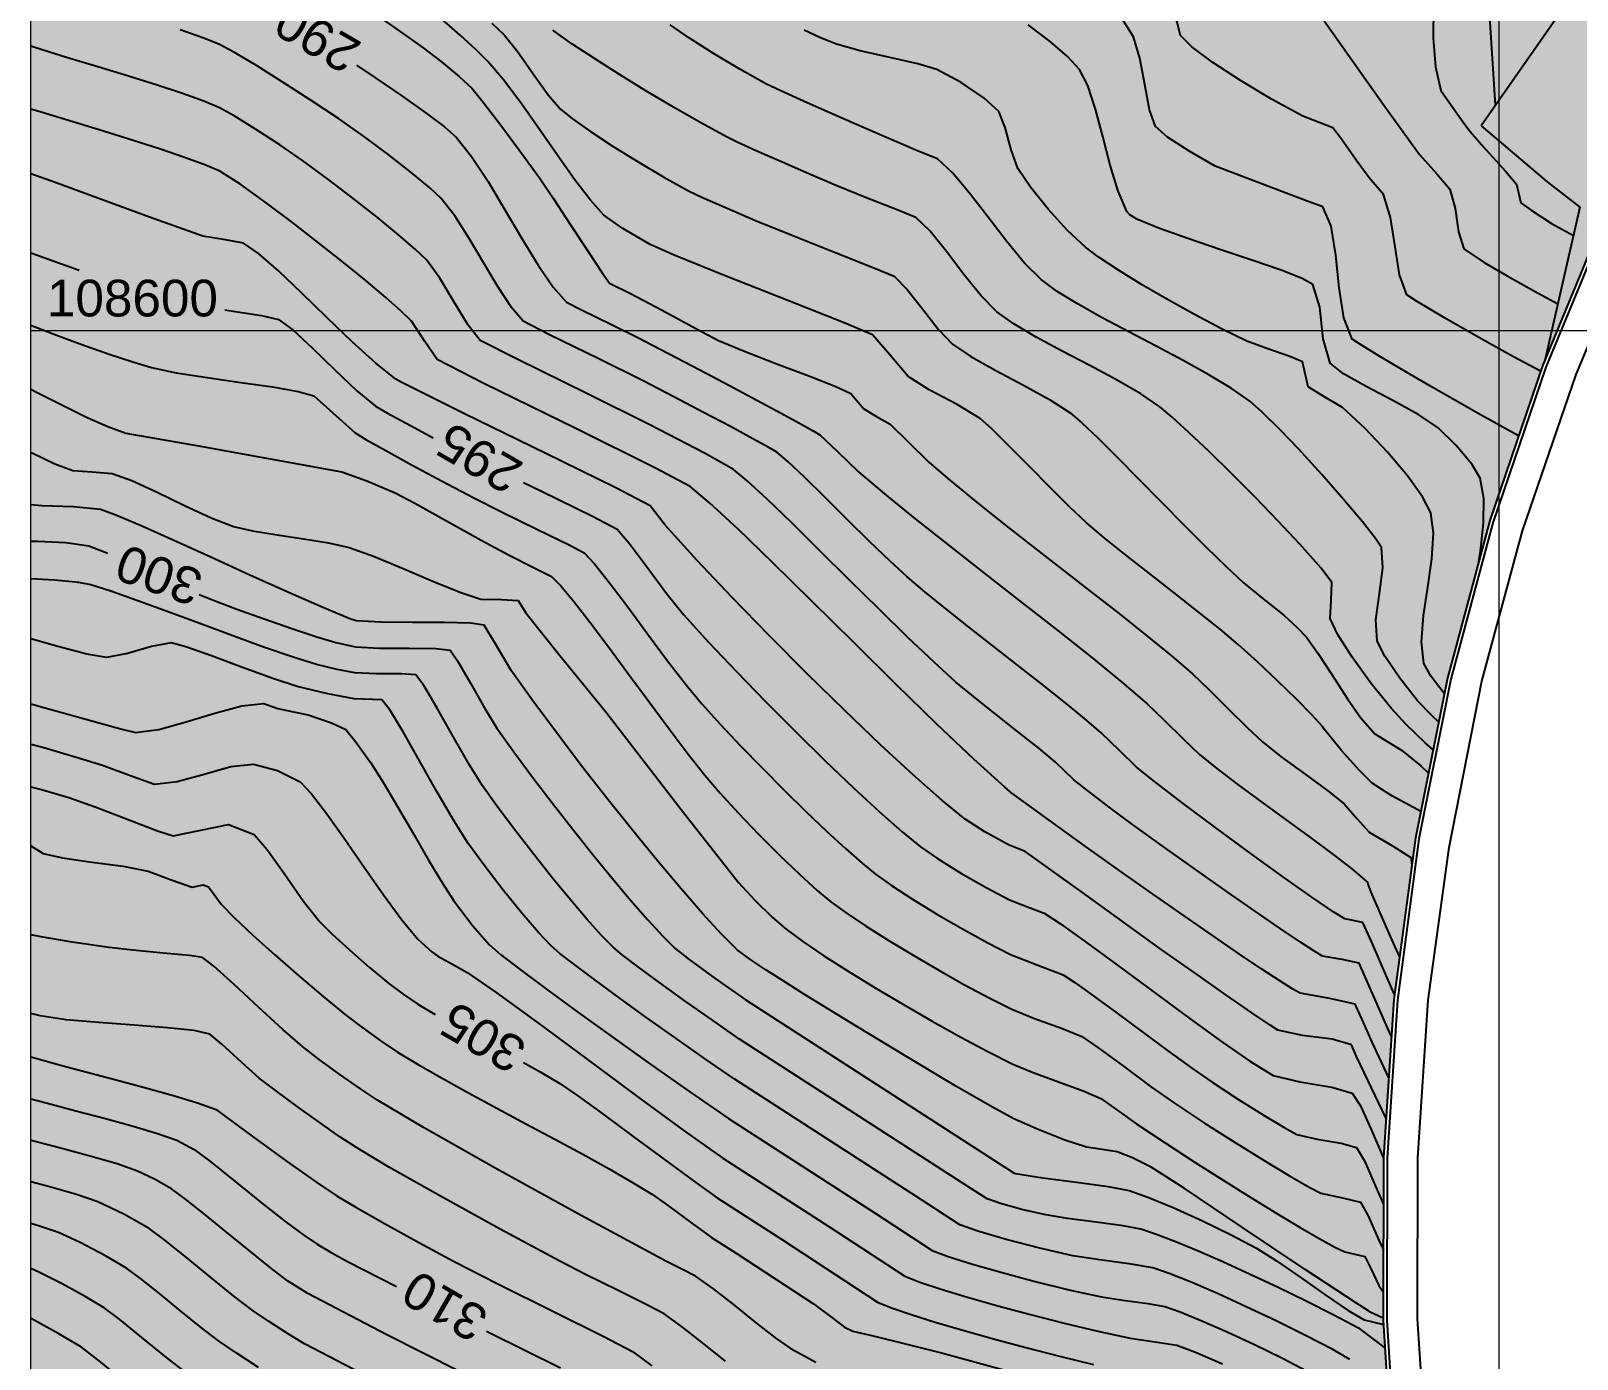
# Model space of a CAD drawing. Extents: x 61466 to 63015, y 108404 to 110397.
# Drawn here: x 62727.7 to 62780.3, y 109120 to 109165.3 of the extents above; entities that cross this region are included whole.
import ezdxf
from ezdxf.enums import TextEntityAlignment as Align

# ---------------------------------------------------------------- set-up
doc = ezdxf.new("R2010")
doc.units = 0
doc.header["$LTSCALE"] = 1.000015
doc.header["$MEASUREMENT"] = 0
for name, color, linetype in [('colore lago', 131, 'Continuous'), ('coordinate', 2, 'Continuous'), ('Couronnement', 7, 'Continuous'), ('curve livello 5m', 7, 'Continuous'), ('Per+Mod Surf', 7, 'Continuous')]:
    doc.layers.add(name, color=color, linetype=linetype)
doc.layers.add('Colori bordi', color=5, linetype='Continuous', plot=False)
doc.layers.add('no_plot', color=5, linetype='Continuous', plot=False)
doc.styles.add('ARIAL', font='arial.ttf')

msp = doc.modelspace()

# ---------------------------------------------------------------- hatches: boundary and pattern name
at = {"layer": 'colore lago', "linetype": 'Continuous', "lineweight": 0}
msp.add_hatch(color=256, dxfattribs=at).paths.add_polyline_path([(62823.098, 109267.497), (62823.692, 109266.925), (62824.211, 109265.876), (62823.37, 109265.642), (62827.768, 109260.013), (62841.061, 109263.699), (62841.764, 109262.8), (62836.243, 109253.044), (62840.642, 109247.414), (62841.442, 109248.828), (62841.442, 109247.267), (62842.487, 109245.294), (62842.982, 109244.359), (62843.392, 109243.586), (62843.655, 109243.089), (62843.975, 109242.486), (62844.757, 109241.948), (62845.652, 109241.38), (62846.428, 109240.929), (62846.943, 109240.681), (62847.646, 109240.594), (62848.413, 109240.508), (62848.935, 109240.325), (62849.708, 109240.006), (62850.5, 109239.647), (62850.969, 109239.389), (62851.947, 109238.376), (62853.322, 109236.946), (62854.115, 109236.138), (62854.823, 109235.422), (62855.34, 109234.904), (62855.561, 109234.691), (62856.098, 109234.455), (62856.706, 109233.991), (62857.535, 109233.283), (62858.15, 109232.701), (62858.509, 109232.314), (62858.884, 109231.435), (62859.223, 109230.367), (62859.579, 109229.599), (62860.022, 109229.318), (62860.524, 109229.013), (62861.121, 109228.302), (62861.763, 109227.397), (62862.367, 109226.672), (62862.863, 109226.351), (62863.351, 109226.081), (62863.81, 109225.827), (62864.373, 109225.46), (62865.159, 109224.926), (62866.024, 109224.324), (62866.828, 109223.749), (62867.744, 109223.067), (62868.796, 109222.261), (62869.668, 109221.573), (62870.574, 109220.83), (62871.455, 109220.092), (62872.228, 109219.43), (62872.81, 109218.915), (62873.119, 109218.618), (62873.68, 109217.736), (62874.168, 109217.012), (62874.819, 109216.771), (62876.542, 109216.153), (62874.849, 109207.821), (62874.609, 109206.638), (62869.261, 109207.566), (62863.756, 109208.111), (62858.193, 109208.307), (62852.65, 109208.14), (62847.099, 109207.618), (62841.619, 109206.708), (62836.195, 109205.43), (62830.876, 109203.835), (62825.687, 109201.868), (62820.621, 109199.558), (62815.733, 109196.944), (62811.013, 109193.985), (62806.809, 109190.99), (62802.653, 109187.599), (62798.578, 109183.823), (62795.53, 109180.621), (62792.243, 109176.791), (62789.658, 109173.373), (62786.55, 109168.77), (62783.753, 109163.954), (62781.281, 109158.995), (62779.157, 109153.861), (62777.364, 109148.591), (62775.923, 109143.219), (62774.828, 109137.77), (62774.099, 109132.277), (62773.742, 109126.898), (62773.733, 109121.341), (62774.08, 109115.779), (62774.822, 109110.285), (62775.907, 109104.828), (62776.774, 109101.614), (62775.534, 109098.968), (62771.471, 109097.411), (62770.737, 109098.002), (62769.881, 109098.471), (62769.16, 109098.676), (62768.397, 109098.468), (62767.454, 109097.966), (62766.48, 109097.438), (62765.625, 109097.152), (62765.129, 109097.238), (62764.204, 109097.445), (62761.92, 109098.04), (62758.989, 109098.856), (62755.805, 109099.756), (62752.764, 109100.605), (62750.259, 109101.266), (62749.515, 109101.432), (62748.651, 109101.616), (62748.14, 109101.737), (62747.525, 109102.034), (62746.769, 109102.406), (62745.628, 109102.895), (62744.247, 109103.457), (62742.732, 109104.06), (62741.189, 109104.67), (62739.721, 109105.255), (62738.435, 109105.782), (62737.436, 109106.218), (62736.779, 109106.546), (62735.74, 109107.202), (62732.8, 109108.9), (62729.641, 109110.917), (62727.666, 109112.216), (62727.666, 109301.173), (62759.548, 109318.75), (62762.174, 109316.583), (62766.058, 109313.671), (62770.75, 109310.793), (62775.77, 109307.499), (62780.625, 109303.893), (62784.649, 109301.743), (62791.078, 109296.783), (62792.191, 109296.264), (62793.304, 109295.744), (62792.406, 109295.415), (62791.026, 109294.91), (62795.864, 109289.653), (62808.817, 109294.398), (62809.589, 109293.558), (62804.873, 109283.389), (62809.71, 109278.132), (62811.198, 109281.339), (62812.277, 109280.843), (62812.557, 109280.571), (62813.179, 109280.078), (62813.957, 109279.511), (62814.819, 109278.905), (62815.694, 109278.295), (62816.511, 109277.717), (62817.199, 109277.207), (62817.686, 109276.799), (62818.127, 109276.26), (62818.712, 109275.538), (62819.259, 109274.911), (62819.895, 109274.192), (62820.227, 109273.803), (62820.528, 109273.159), (62820.826, 109272.316), (62821.425, 109270.407), (62821.73, 109269.526), (62822.044, 109268.819)])

# ---------------------------------------------------------------- linework, layer by layer
at = {"layer": 'Colori bordi', "linetype": 'Continuous', "lineweight": 0, "flags": 128}
for points in [[(62727.666, 109112.216), (62727.666, 109301.173)], [(62781.281, 109158.995), (62779.157, 109153.861), (62777.364, 109148.591), (62775.923, 109143.219), (62774.828, 109137.77), (62774.099, 109132.277), (62773.742, 109126.898), (62773.733, 109121.341), (62774.08, 109115.779)]]:
    msp.add_lwpolyline(points, dxfattribs=at)
at = {"layer": 'coordinate', "linetype": 'Continuous', "lineweight": 0}
for p, q in [((62777.666, 109333.555), (62777.666, 108959.046)), ((62727.666, 109155.071), (62875.41, 109155.071))]:
    msp.add_line(p, q, dxfattribs=at)
at = {"layer": 'Couronnement', "linetype": 'Continuous'}
for p, q in [((62781.281, 109158.995), (62779.157, 109153.861)), ((62781.392, 109158.949), (62779.268, 109153.815)), ((62780.305, 109153.568), (62782.356, 109158.508)), ((62779.157, 109153.861), (62777.364, 109148.591)), ((62779.268, 109153.815), (62777.478, 109148.553)), ((62778.478, 109148.243), (62780.305, 109153.568)), ((62777.364, 109148.591), (62775.923, 109143.219)), ((62777.48, 109148.56), (62776.039, 109143.188)), ((62777.095, 109143.116), (62778.478, 109148.243)), ((62775.923, 109143.219), (62774.828, 109137.77)), ((62776.039, 109143.188), (62774.946, 109137.747)), ((62775.977, 109137.458), (62777.095, 109143.116)), ((62774.828, 109137.77), (62774.099, 109132.277)), ((62774.947, 109137.754), (62774.218, 109132.258)), ((62775.267, 109132.257), (62775.977, 109137.458)), ((62774.099, 109132.277), (62773.742, 109126.898)), ((62774.218, 109132.258), (62773.861, 109126.89)), ((62774.916, 109126.882), (62775.267, 109132.257)), ((62773.742, 109126.898), (62773.733, 109121.341)), ((62773.862, 109126.898), (62773.853, 109121.341)), ((62774.903, 109121.401), (62774.916, 109126.882)), ((62775.253, 109115.939), (62774.903, 109121.401)), ((62773.733, 109121.341), (62774.08, 109115.779)), ((62773.853, 109121.349), (62774.2, 109115.791))]:
    msp.add_line(p, q, dxfattribs=at)
at = {"layer": 'curve livello 5m', "color": 2, "flags": 128}
for points in [[(62769.684, 109168.493), (62773.785, 109162.691), (62774.963, 109161.06), (62775.554, 109160.397), (62776.006, 109159.877), (62776.181, 109159.218), (62776.297, 109158.426), (62776.474, 109157.847), (62777.167, 109157.387), (62777.95, 109156.926), (62778.881, 109156.402), (62779.681, 109155.971)], [(62775.623, 109141.725), (62775.384, 109141.946), (62774.903, 109142.449), (62774.903, 109142.449), (62774.297, 109143.218), (62773.785, 109143.973), (62773.521, 109144.488), (62773.521, 109144.488), (62773.485, 109145.212), (62773.603, 109146.102), (62773.717, 109146.98), (62773.669, 109147.67), (62773.669, 109147.67), (62773.471, 109147.977), (62773.023, 109148.548), (62772.391, 109149.302), (62771.645, 109150.157), (62770.851, 109151.033), (62770.851, 109151.033), (62770.226, 109151.685), (62769.611, 109152.288), (62769.191, 109152.662), (62768.558, 109153.098), (62767.786, 109153.56), (62766.918, 109154.041), (62765.996, 109154.53), (62765.064, 109155.02), (62764.163, 109155.501), (62763.337, 109155.963), (62762.628, 109156.399), (62762.079, 109156.799), (62762.079, 109156.799), (62761.516, 109157.362), (62760.902, 109158.107), (62760.268, 109158.935), (62759.644, 109159.744), (62759.062, 109160.436), (62758.552, 109160.91), (62758.552, 109160.91), (62757.887, 109161.178), (62756.57, 109161.739), (62755.269, 109162.304), (62754.106, 109162.819), (62753.207, 109163.227), (62752.696, 109163.473), (62751.811, 109163.967), (62750.915, 109164.503), (62750.096, 109165.025), (62749.442, 109165.476)], [(62738.759, 109164.101), (62739.416, 109163.663), (62740.304, 109163.056), (62741.135, 109162.471), (62741.135, 109162.471), (62741.75, 109162.004), (62742.156, 109161.653), (62742.156, 109161.653), (62742.677, 109160.989), (62743.237, 109160.136), (62743.815, 109159.178), (62744.391, 109158.203), (62744.945, 109157.296), (62745.458, 109156.543), (62745.908, 109156.031), (62745.908, 109156.031), (62746.424, 109155.768), (62747.439, 109155.27), (62748.317, 109154.833), (62748.317, 109154.833), (62749.388, 109154.279), (62750.448, 109153.725), (62751.461, 109153.192), (62752.391, 109152.698), (62753.2, 109152.264), (62753.853, 109151.908), (62754.313, 109151.65), (62754.544, 109151.509), (62755.139, 109150.945), (62755.857, 109150.254), (62756.744, 109149.502), (62757.793, 109148.65), (62758.957, 109147.728), (62760.188, 109146.765), (62761.438, 109145.791), (62762.66, 109144.834), (62763.806, 109143.925), (62764.829, 109143.092), (62765.682, 109142.365), (62766.263, 109141.809), (62766.93, 109141.141), (62767.474, 109140.623), (62768.065, 109140.142), (62768.789, 109139.591), (62769.597, 109138.996), (62770.439, 109138.385), (62771.264, 109137.785), (62772.024, 109137.222), (62772.667, 109136.725), (62773.145, 109136.32), (62773.166, 109136.296), (62773.2, 109136.275), (62773.204, 109136.204), (62773.314, 109135.93), (62773.583, 109135.307), (62773.971, 109134.429), (62774.29, 109133.715)], [(62727.666, 109157.713), (62729.307, 109157.118)], [(62734.274, 109155.766), (62734.552, 109155.726), (62735.522, 109155.58), (62736.105, 109155.438), (62736.105, 109155.438), (62736.588, 109155.083), (62737.261, 109154.461), (62738.022, 109153.722), (62738.771, 109153.015), (62739.407, 109152.489), (62739.407, 109152.489), (62739.816, 109152.249), (62740.591, 109151.824), (62741.37, 109151.411)], [(62744.45, 109149.883), (62745.054, 109149.589), (62746.797, 109148.736), (62747.637, 109148.295), (62747.637, 109148.295), (62748.043, 109147.823), (62748.659, 109147), (62749.328, 109146.099), (62749.892, 109145.394), (62749.892, 109145.394), (62750.751, 109144.45), (62751.698, 109143.447), (62752.698, 109142.416), (62753.719, 109141.39), (62754.726, 109140.403), (62755.688, 109139.485), (62756.571, 109138.671), (62757.341, 109137.992), (62757.965, 109137.481), (62757.965, 109137.481), (62758.549, 109137.077), (62759.345, 109136.585), (62760.21, 109136.09), (62761.002, 109135.676), (62761.002, 109135.676), (62761.616, 109135.44), (62762.181, 109135.217), (62762.181, 109135.217), (62762.744, 109134.854), (62763.629, 109134.224), (62764.73, 109133.415), (62765.942, 109132.516), (62767.159, 109131.618), (62768.274, 109130.808), (62769.183, 109130.177), (62769.978, 109129.689), (62770.897, 109129.47), (62771.982, 109129.293), (62772.673, 109129.087), (62772.953, 109128.657), (62773.323, 109127.852), (62773.74, 109126.871), (62773.742, 109126.866)], [(62727.666, 109147.893), (62727.9, 109147.888), (62728.854, 109147.845), (62729.636, 109147.732), (62730.137, 109147.539), (62730.275, 109147.478)], [(62733.403, 109146.077), (62733.85, 109145.887), (62733.85, 109145.887), (62734.677, 109145.575), (62735.612, 109145.239), (62736.553, 109144.914), (62737.401, 109144.635), (62738.055, 109144.436), (62738.055, 109144.436), (62738.722, 109144.291), (62739.532, 109144.249), (62740.549, 109144.246), (62741.458, 109144.238), (62741.943, 109144.178), (62741.943, 109144.178), (62742.203, 109143.81), (62742.639, 109143.05), (62743.127, 109142.19), (62743.54, 109141.52), (62743.54, 109141.52), (62744.119, 109140.71), (62744.752, 109139.853), (62745.422, 109138.972), (62746.11, 109138.089), (62746.799, 109137.227), (62747.47, 109136.408), (62748.104, 109135.655), (62748.684, 109134.99), (62749.192, 109134.436), (62749.608, 109134.015), (62749.608, 109134.015), (62750.086, 109133.64), (62750.972, 109132.997), (62751.999, 109132.279), (62751.999, 109132.279), (62761.162, 109126.367), (62761.172, 109126.36), (62761.203, 109126.352), (62762.132, 109126.2), (62763.284, 109126.051), (62764.363, 109125.909), (62765.073, 109125.776), (62765.716, 109125.548), (62766.576, 109125.189), (62767.548, 109124.747), (62768.528, 109124.269), (62769.412, 109123.803), (62770.102, 109123.372), (62770.932, 109122.799), (62771.785, 109122.198), (62772.541, 109121.683), (62773.081, 109121.37), (62773.742, 109121.203)], [(62727.666, 109139.527), (62728.108, 109139.413), (62728.955, 109139.163), (62728.955, 109139.163), (62729.857, 109138.839), (62730.98, 109138.408), (62731.98, 109138.027), (62732.514, 109137.856), (62733.455, 109138.049), (62734.391, 109138.24), (62735.273, 109137.899), (62735.702, 109137.402), (62736.301, 109136.554), (62736.945, 109135.634), (62737.504, 109134.921), (62737.914, 109134.515), (62738.516, 109133.965), (62739.2, 109133.37), (62739.856, 109132.827), (62740.348, 109132.46), (62740.843, 109132.121), (62741.439, 109131.767)], [(62744.441, 109130.135), (62745.012, 109129.819), (62745.684, 109129.418), (62745.684, 109129.418), (62746.293, 109128.999), (62747.162, 109128.367), (62748.183, 109127.612), (62749.244, 109126.826), (62750.234, 109126.101), (62751.045, 109125.527), (62751.045, 109125.527), (62753.265, 109124.094), (62756.504, 109121.974), (62756.987, 109121.781), (62757.652, 109121.551), (62758.471, 109121.292), (62759.415, 109121.013), (62760.455, 109120.72), (62761.562, 109120.423), (62762.708, 109120.128), (62763.863, 109119.844)], [(62727.666, 109128.899), (62728.185, 109128.758), (62729.201, 109128.489), (62730.206, 109128.223), (62731.148, 109127.964), (62731.975, 109127.715), (62732.635, 109127.482), (62733.225, 109127.174), (62733.747, 109126.777), (62734.621, 109126.076), (62735.581, 109125.304), (62736.359, 109124.694), (62736.961, 109124.253), (62737.414, 109123.939), (62737.84, 109123.693), (62738.453, 109123.359), (62740.124, 109122.506)], [(62735.782, 109115.96), (62735.734, 109115.988), (62734.654, 109116.658), (62733.544, 109117.367), (62732.523, 109118.038), (62731.71, 109118.596), (62730.937, 109119.201), (62730.05, 109119.927), (62729.389, 109120.433), (62728.618, 109120.895), (62727.675, 109121.407), (62727.666, 109121.412)], [(62743.185, 109120.982), (62743.278, 109120.935), (62745.707, 109119.726)]]:
    msp.add_lwpolyline(points, dxfattribs=at)
at = {"layer": 'no_plot', "flags": 128}
for points in [[(62777.559, 109162.74), (62777.199, 109168.404)], [(62739.389, 109165.839), (62740.239, 109165.252), (62741.024, 109164.692), (62741.024, 109164.692), (62741.647, 109164.214), (62742.261, 109163.704), (62742.682, 109163.317), (62742.682, 109163.317), (62743.03, 109162.897), (62743.603, 109162.153), (62744.291, 109161.228), (62744.987, 109160.264), (62744.987, 109160.264), (62745.46, 109159.568), (62746.051, 109158.666), (62746.645, 109157.753), (62747.126, 109157.026), (62747.378, 109156.682), (62747.378, 109156.682), (62748.111, 109156.318), (62749.143, 109155.768), (62750.336, 109155.123), (62751.086, 109154.729), (62751.086, 109154.729), (62751.942, 109154.369), (62753.042, 109153.945), (62754.164, 109153.52), (62755.087, 109153.157), (62755.591, 109152.916), (62756.039, 109152.395), (62756.476, 109152.138), (62756.941, 109151.87), (62757.552, 109151.275), (62758.266, 109150.569), (62758.97, 109149.966), (62759.799, 109149.287), (62760.723, 109148.551), (62761.711, 109147.777), (62762.731, 109146.983), (62763.753, 109146.188), (62764.745, 109145.411), (62765.677, 109144.669), (62766.518, 109143.982), (62767.237, 109143.367), (62767.794, 109142.84), (62768.453, 109142.182), (62769.099, 109141.538), (62769.616, 109141.054), (62770.261, 109140.548), (62771.071, 109139.956), (62771.849, 109139.385), (62772.399, 109138.942), (62772.844, 109138.436), (62773.259, 109137.973), (62774.049, 109137.51), (62774.677, 109137.115), (62774.708, 109136.868)], [(62775.011, 109138.682), (62774.912, 109138.736), (62774.029, 109139.211), (62773.353, 109139.65), (62773.353, 109139.65), (62772.915, 109140.085), (62772.312, 109140.765), (62771.724, 109141.485), (62771.724, 109141.485), (62771.661, 109141.58), (62771.307, 109141.967), (62770.775, 109142.506), (62770.132, 109143.131), (62769.448, 109143.774), (62768.792, 109144.369), (62768.792, 109144.369), (62768.176, 109144.889), (62767.432, 109145.486), (62766.612, 109146.129), (62765.767, 109146.785), (62764.951, 109147.425), (62764.215, 109148.016), (62763.611, 109148.528), (62763.611, 109148.528), (62763.055, 109149.052), (62762.383, 109149.722), (62761.668, 109150.449), (62760.984, 109151.142), (62760.405, 109151.712), (62760.003, 109152.068), (62760.003, 109152.068), (62759.219, 109152.544), (62758.268, 109153.048), (62757.549, 109153.496), (62757.549, 109153.496), (62756.923, 109154.233), (62756.332, 109154.915), (62756.332, 109154.915), (62755.429, 109155.299), (62753.51, 109156.061), (62751.314, 109156.928), (62749.579, 109157.632), (62748.759, 109157.994), (62747.831, 109158.541), (62747.186, 109158.996), (62746.725, 109159.502), (62746.183, 109160.212), (62745.587, 109161.051), (62744.967, 109161.946), (62744.35, 109162.823), (62743.763, 109163.608), (62743.236, 109164.226), (62742.83, 109164.627), (62742.292, 109165.121), (62741.648, 109165.687)], [(62778.345, 109151.475), (62776.967, 109152.242), (62775.324, 109153.179), (62775.324, 109153.179), (62774.369, 109153.739), (62773.526, 109154.241), (62772.921, 109154.609), (62772.675, 109154.771), (62772.675, 109154.771), (62772.395, 109155.498), (62772.237, 109156.519), (62772.119, 109157.627), (62771.958, 109158.616), (62771.672, 109159.278), (62771.672, 109159.278), (62771.086, 109159.496), (62768.013, 109160.667), (62767.142, 109161.158), (62766.388, 109161.656), (62765.976, 109162.012), (62765.976, 109162.012), (62765.769, 109162.582), (62765.606, 109163.44), (62765.441, 109164.347), (62765.228, 109165.066), (62765.228, 109165.066), (62764.798, 109165.749)], [(62779.094, 109153.677), (62778.167, 109154.172), (62776.991, 109154.824), (62775.824, 109155.492), (62774.865, 109156.061), (62774.865, 109156.061), (62774.532, 109156.282), (62774.29, 109156.957), (62774.136, 109157.916), (62773.982, 109158.912), (62773.743, 109159.701), (62773.743, 109159.701), (62773.249, 109160.261), (62772.809, 109160.867), (62772.314, 109161.579), (62772.013, 109161.973), (62772.013, 109161.973), (62771.549, 109162.155), (62770.994, 109162.361), (62770.994, 109162.361), (62769.921, 109162.946), (62768.867, 109163.579), (62767.933, 109164.196), (62767.217, 109164.73), (62766.821, 109165.115), (62766.821, 109165.115), (62766.603, 109166.003)], [(62775.443, 109166.112), (62775.439, 109165.02), (62775.514, 109164.049), (62775.694, 109163.243), (62776.458, 109162.162), (62776.678, 109161.858), (62777.237, 109161.221), (62777.899, 109160.496), (62778.269, 109160.054), (62778.417, 109159.412), (62778.77, 109159.159), (62779.469, 109158.714), (62780.211, 109158.296)], [(62774.121, 109132.445), (62773.903, 109132.94), (62773.328, 109134.257), (62773.037, 109134.9), (62773.037, 109134.9), (62772.422, 109135.023), (62772.051, 109135.254), (62771.295, 109135.769), (62770.304, 109136.464), (62769.228, 109137.235), (62769.228, 109137.235), (62768.071, 109138.086), (62766.914, 109138.954), (62765.941, 109139.702), (62765.333, 109140.191), (62765.333, 109140.191), (62764.744, 109140.763), (62764.127, 109141.364), (62764.127, 109141.364), (62763.553, 109141.853), (62762.865, 109142.413), (62762.094, 109143.025), (62761.272, 109143.668), (62760.431, 109144.324), (62759.603, 109144.971), (62758.82, 109145.592), (62758.114, 109146.165), (62757.517, 109146.671), (62757.517, 109146.671), (62756.938, 109147.203), (62756.235, 109147.881), (62755.471, 109148.632), (62754.71, 109149.385), (62754.014, 109150.065), (62753.447, 109150.602), (62753.071, 109150.922), (62753.071, 109150.922), (62752.808, 109151.078), (62752.263, 109151.379), (62751.499, 109151.79), (62750.579, 109152.278), (62749.566, 109152.809), (62748.524, 109153.349), (62748.524, 109153.349), (62747.035, 109154.09), (62745.313, 109154.933), (62744.439, 109155.38), (62744.042, 109155.844), (62743.587, 109156.537), (62743.096, 109157.357), (62742.593, 109158.203), (62742.102, 109158.972), (62741.646, 109159.564), (62741.253, 109159.928), (62740.604, 109160.464), (62739.821, 109161.075), (62739.028, 109161.662), (62738.139, 109162.282), (62737.183, 109162.923), (62736.229, 109163.541), (62735.346, 109164.092), (62734.602, 109164.532), (62734.067, 109164.817), (62733.518, 109165.04), (62732.747, 109165.304)], [(62743.372, 109165.534), (62743.79, 109165.136), (62743.79, 109165.136), (62744.256, 109164.557), (62744.779, 109163.813), (62745.286, 109163.098), (62745.704, 109162.602), (62745.704, 109162.602), (62746.113, 109162.273), (62746.731, 109161.839), (62747.496, 109161.338), (62748.348, 109160.809), (62749.227, 109160.29), (62750.071, 109159.821), (62750.071, 109159.821), (62750.543, 109159.6), (62751.386, 109159.227), (62752.348, 109158.814), (62752.348, 109158.814), (62753.562, 109158.322), (62755.098, 109157.715), (62756.441, 109157.182), (62757.072, 109156.913), (62757.519, 109156.463), (62758.038, 109155.8), (62758.571, 109155.115), (62759.059, 109154.597), (62759.682, 109154.177), (62760.534, 109153.704), (62761.475, 109153.208), (62762.366, 109152.719), (62763.066, 109152.266), (62763.464, 109151.924), (62764.01, 109151.406), (62764.667, 109150.754), (62765.4, 109150.013), (62766.173, 109149.226), (62766.951, 109148.436), (62767.698, 109147.687), (62768.378, 109147.023), (62768.956, 109146.487), (62769.648, 109145.931), (62770.347, 109145.371), (62770.795, 109144.953), (62771.117, 109144.622), (62771.509, 109144.075), (62772.002, 109143.309), (62772.512, 109142.515), (62772.954, 109141.882), (62773.447, 109141.326), (62773.884, 109141.06), (62774.356, 109140.776), (62775.009, 109140.234), (62775.274, 109139.988)], [(62775.433, 109140.781), (62775.164, 109141.02), (62774.512, 109141.648), (62773.999, 109142.197), (62773.999, 109142.197), (62773.314, 109143.05), (62772.675, 109143.939), (62772.18, 109144.721), (62771.926, 109145.253), (62771.926, 109145.253), (62771.958, 109145.879), (62771.984, 109146.487), (62771.984, 109146.487), (62771.618, 109146.967), (62770.892, 109147.791), (62770.892, 109147.791), (62770.153, 109148.575), (62769.365, 109149.389), (62768.568, 109150.191), (62767.804, 109150.941), (62767.115, 109151.596), (62766.543, 109152.118), (62766.128, 109152.464), (62766.128, 109152.464), (62765.47, 109152.906), (62764.649, 109153.38), (62763.735, 109153.87), (62762.799, 109154.362), (62761.912, 109154.84), (62761.145, 109155.291), (62760.569, 109155.698), (62760.569, 109155.698), (62760.035, 109156.246), (62759.451, 109156.976), (62758.858, 109157.754), (62758.298, 109158.444), (62757.812, 109158.911), (62757.812, 109158.911), (62757.227, 109159.155), (62756.096, 109159.601), (62755.118, 109159.996), (62755.118, 109159.996), (62754.171, 109160.399), (62753.234, 109160.806), (62752.398, 109161.176), (62751.751, 109161.469), (62751.383, 109161.647), (62750.481, 109162.142), (62749.55, 109162.676), (62748.618, 109163.23), (62747.713, 109163.786), (62746.864, 109164.327), (62746.097, 109164.835), (62745.442, 109165.292)], [(62775.817, 109142.691), (62775.807, 109142.701), (62775.807, 109142.701), (62775.365, 109143.283), (62775.115, 109143.722), (62775.115, 109143.722), (62775.037, 109144.457), (62775.106, 109145.353), (62775.248, 109146.325), (62775.387, 109147.288), (62775.447, 109148.159), (62775.354, 109148.853), (62775.354, 109148.853), (62775.07, 109149.398), (62774.554, 109150.115), (62773.88, 109150.92), (62773.12, 109151.725), (62772.345, 109152.444), (62771.709, 109152.816), (62771.177, 109153.146), (62771.177, 109153.146), (62770.988, 109153.996), (62770.552, 109154.184), (62769.762, 109154.449), (62769.087, 109154.702), (62769.087, 109154.702), (62768.224, 109155.127), (62767.307, 109155.609), (62766.383, 109156.121), (62765.502, 109156.634), (62764.71, 109157.12), (62764.057, 109157.551), (62763.59, 109157.9), (62763.59, 109157.9), (62762.975, 109158.477), (62762.315, 109159.2), (62761.717, 109159.944), (62761.288, 109160.582), (62761.288, 109160.582), (62761.06, 109161.218), (62760.858, 109161.984), (62760.641, 109162.528), (62760.641, 109162.528), (62760.142, 109162.984), (62759.358, 109163.514), (62758.524, 109163.958), (62758.524, 109163.958), (62757.882, 109164.152), (62756.927, 109164.368), (62755.916, 109164.593), (62755.104, 109164.815), (62754.562, 109165.035), (62754.008, 109165.299)], [(62776.989, 109147.192), (62777.043, 109147.552), (62777.146, 109148.501), (62777.16, 109149.345), (62777.039, 109150.036), (62777.039, 109150.036), (62776.75, 109150.517), (62776.219, 109151.15), (62775.606, 109151.747), (62775.606, 109151.747), (62774.942, 109152.197), (62774.064, 109152.677), (62773.149, 109153.153), (62772.377, 109153.592), (62771.926, 109153.958), (62771.926, 109153.958), (62771.692, 109154.784), (62771.569, 109155.866), (62771.33, 109156.637), (62771.33, 109156.637), (62770.972, 109156.842), (62770.254, 109157.122), (62769.293, 109157.453), (62768.204, 109157.815), (62767.106, 109158.185), (62766.112, 109158.541), (62765.341, 109158.86), (62765.341, 109158.86), (62765.1, 109159.001), (62764.999, 109159.119), (62764.698, 109159.815), (62764.429, 109160.702), (62764.177, 109161.669), (62763.929, 109162.607), (62763.67, 109163.408), (62763.389, 109163.961), (62763.389, 109163.961), (62762.981, 109164.4), (62762.381, 109164.914), (62761.636, 109165.472)], [(62774.016, 109131.021), (62773.88, 109131.31), (62773.523, 109132.121), (62773.114, 109133.055), (62772.908, 109133.512), (62772.908, 109133.512), (62772.337, 109133.636), (62771.662, 109133.759), (62771.662, 109133.759), (62771.402, 109133.908), (62770.91, 109134.228), (62770.222, 109134.691), (62769.378, 109135.271), (62768.415, 109135.942), (62767.371, 109136.679), (62766.284, 109137.454), (62765.192, 109138.242), (62765.192, 109138.242), (62764.395, 109138.83), (62763.654, 109139.392), (62763.192, 109139.76), (62763.192, 109139.76), (62762.572, 109140.362), (62761.999, 109140.841), (62761.277, 109141.412), (62760.502, 109142.016), (62759.77, 109142.595), (62759.177, 109143.088), (62759.177, 109143.088), (62758.431, 109143.767), (62757.543, 109144.614), (62756.564, 109145.57), (62755.543, 109146.576), (62754.532, 109147.575), (62753.582, 109148.509), (62752.742, 109149.319), (62752.064, 109149.946), (62751.598, 109150.334), (62751.598, 109150.334), (62751.28, 109150.518), (62750.607, 109150.882), (62749.712, 109151.355), (62748.731, 109151.865), (62748.731, 109151.865), (62746.63, 109152.91), (62744.203, 109154.099), (62742.969, 109154.729), (62742.563, 109155.246), (62742.088, 109156.027), (62741.595, 109156.845), (62741.136, 109157.475), (62740.77, 109157.827), (62740.191, 109158.325), (62739.458, 109158.924), (62738.63, 109159.576), (62737.764, 109160.234), (62736.92, 109160.852), (62736.142, 109161.39), (62735.322, 109161.926), (62734.592, 109162.376), (62734.087, 109162.655), (62733.555, 109162.876), (62732.832, 109163.133), (62731.962, 109163.418), (62730.985, 109163.724), (62729.943, 109164.043), (62728.879, 109164.368), (62727.834, 109164.692), (62727.666, 109164.746)], [(62773.922, 109129.606), (62773.353, 109130.823), (62773.016, 109131.591), (62772.779, 109132.123), (62772.779, 109132.123), (62771.919, 109132.31), (62770.902, 109132.496), (62770.902, 109132.496), (62770.654, 109132.632), (62770.213, 109132.91), (62769.6, 109133.313), (62768.838, 109133.827), (62767.948, 109134.437), (62766.952, 109135.127), (62765.873, 109135.882), (62764.731, 109136.687), (62763.55, 109137.526), (62762.351, 109138.385), (62761.156, 109139.248), (62761.156, 109139.248), (62761.05, 109139.328), (62761.017, 109139.36), (62760.837, 109139.505), (62759.783, 109140.465), (62758.528, 109141.662), (62757.144, 109143.013), (62755.701, 109144.435), (62754.272, 109145.848), (62752.929, 109147.167), (62751.742, 109148.312), (62750.784, 109149.199), (62750.126, 109149.747), (62750.126, 109149.747), (62749.715, 109149.973), (62748.938, 109150.381), (62748.938, 109150.381), (62746.226, 109151.729), (62743.092, 109153.265), (62741.5, 109154.078), (62741.08, 109154.696), (62740.626, 109155.386), (62740.278, 109155.728), (62739.754, 109156.193), (62739.087, 109156.754), (62738.312, 109157.384), (62737.464, 109158.055), (62736.575, 109158.74), (62735.68, 109159.412), (62734.813, 109160.043), (62734.107, 109160.492), (62733.587, 109160.712), (62732.901, 109160.963), (62732.08, 109161.24), (62731.151, 109161.537), (62730.144, 109161.85), (62729.089, 109162.173), (62728.014, 109162.501), (62727.666, 109162.609)], [(62773.83, 109128.227), (62773.083, 109129.787), (62772.826, 109130.336), (62772.65, 109130.735), (62771.991, 109130.922), (62770.988, 109131.048), (62770.141, 109131.233), (62770.141, 109131.233), (62769.876, 109131.405), (62769.255, 109131.829), (62768.372, 109132.44), (62767.323, 109133.173), (62766.202, 109133.962), (62766.202, 109133.962), (62763.493, 109135.917), (62761.537, 109137.32), (62761.537, 109137.32), (62760.965, 109137.542), (62760.161, 109137.984), (62759.49, 109138.419), (62759.49, 109138.419), (62758.7, 109139.066), (62757.725, 109139.925), (62756.607, 109140.957), (62755.389, 109142.118), (62754.113, 109143.369), (62752.821, 109144.668), (62751.554, 109145.973), (62750.356, 109147.244), (62749.267, 109148.439), (62749.267, 109148.439), (62748.756, 109149.096), (62747.596, 109149.706), (62745.186, 109150.886), (62742.441, 109152.223), (62740.273, 109153.308), (62740.1, 109153.403), (62739.411, 109153.954), (62738.609, 109154.685), (62737.75, 109155.509), (62736.894, 109156.342), (62736.097, 109157.098), (62735.416, 109157.692), (62734.911, 109158.038), (62734.289, 109158.153), (62733.527, 109158.28), (62731.703, 109158.924), (62728.531, 109160.093), (62727.666, 109160.405)], [(62727.666, 109155.248), (62728.422, 109154.955), (62729.395, 109154.594), (62730.326, 109154.265), (62731.142, 109153.994), (62731.774, 109153.806), (62731.774, 109153.806), (62732.612, 109153.629), (62733.674, 109153.46), (62734.815, 109153.298), (62735.895, 109153.142), (62736.77, 109152.989), (62737.299, 109152.839), (62737.299, 109152.839), (62737.955, 109152.264), (62738.714, 109151.575), (62738.714, 109151.575), (62739.075, 109151.355), (62739.753, 109150.973), (62740.652, 109150.48), (62741.675, 109149.93), (62742.726, 109149.375), (62743.695, 109148.89), (62744.922, 109148.292), (62745.999, 109147.765), (62746.517, 109147.493), (62746.867, 109147.12), (62747.378, 109146.476), (62747.997, 109145.65), (62748.672, 109144.733), (62749.352, 109143.817), (62749.984, 109142.992), (62750.516, 109142.349), (62751.147, 109141.657), (62751.841, 109140.92), (62752.575, 109140.164), (62753.324, 109139.412), (62754.063, 109138.687), (62754.769, 109138.014), (62755.416, 109137.416), (62755.981, 109136.918), (62756.44, 109136.544), (62756.983, 109136.157), (62757.701, 109135.692), (62758.53, 109135.187), (62759.405, 109134.68), (62760.263, 109134.208), (62761.039, 109133.81), (62761.968, 109133.451), (62762.824, 109133.115), (62763.232, 109132.852), (62763.874, 109132.395), (62764.672, 109131.808), (62765.551, 109131.157), (62766.433, 109130.505), (62767.242, 109129.919), (62767.9, 109129.461), (62768.801, 109128.874), (62769.673, 109128.327), (62770.382, 109127.903), (62770.792, 109127.685), (62771.482, 109127.521), (62772.298, 109127.388), (62772.817, 109127.233), (62773.091, 109126.78), (62773.459, 109125.944), (62773.74, 109125.293)], [(62727.666, 109153.064), (62727.851, 109152.968), (62728.762, 109152.508), (62729.586, 109152.107), (62730.285, 109151.791), (62730.285, 109151.791), (62730.897, 109151.569), (62733.379, 109151.135), (62738.256, 109150.246), (62739.107, 109149.944), (62740.075, 109149.535), (62740.075, 109149.535), (62740.746, 109149.179), (62741.827, 109148.579), (62743.001, 109147.925), (62743.953, 109147.409), (62744.79, 109146.996), (62745.398, 109146.691), (62745.722, 109146.363), (62746.17, 109145.825), (62746.717, 109145.121), (62747.336, 109144.296), (62748.002, 109143.394), (62748.689, 109142.461), (62749.372, 109141.541), (62750.026, 109140.678), (62750.624, 109139.918), (62751.141, 109139.304), (62751.76, 109138.631), (62752.453, 109137.912), (62753.167, 109137.199), (62753.85, 109136.542), (62754.45, 109135.994), (62754.914, 109135.606), (62755.435, 109135.229), (62756.1, 109134.786), (62756.872, 109134.299), (62757.715, 109133.788), (62758.593, 109133.276), (62759.47, 109132.783), (62760.31, 109132.332), (62761.077, 109131.943), (62761.854, 109131.631), (62762.777, 109131.299), (62763.467, 109131.013), (62764.008, 109130.646), (62764.884, 109130.002), (62765.838, 109129.297), (62766.618, 109128.745), (62767.647, 109128.07), (62768.69, 109127.404), (62769.676, 109126.789), (62770.537, 109126.269), (62771.204, 109125.886), (62771.606, 109125.682), (62772.348, 109125.527), (62772.96, 109125.379), (62773.221, 109124.908), (62773.568, 109124.099), (62773.737, 109123.753)], [(62727.666, 109150.915), (62727.729, 109150.882), (62728.478, 109150.528), (62729.098, 109150.302), (62729.098, 109150.302), (62729.757, 109150.25), (62730.433, 109150.2), (62730.433, 109150.2), (62731.106, 109149.957), (62731.965, 109149.562), (62732.901, 109149.107), (62733.804, 109148.685), (62734.564, 109148.392), (62734.564, 109148.392), (62735.216, 109148.241), (62736.05, 109148.103), (62736.951, 109147.968), (62737.808, 109147.828), (62738.505, 109147.674), (62738.505, 109147.674), (62739.337, 109147.381), (62740.341, 109146.964), (62741.378, 109146.517), (62742.309, 109146.136), (62742.998, 109145.916), (62743.692, 109145.903), (62744.263, 109145.872), (62744.52, 109145.444), (62745.687, 109143.996), (62747.247, 109142.072), (62749.821, 109138.752), (62751.766, 109136.259), (62752.33, 109135.66), (62752.931, 109135.071), (62753.389, 109134.668), (62753.96, 109134.253), (62754.677, 109133.77), (62755.508, 109133.238), (62756.421, 109132.676), (62757.386, 109132.103), (62758.369, 109131.538), (62759.339, 109130.999), (62760.265, 109130.506), (62761.114, 109130.077), (62761.809, 109129.788), (62762.673, 109129.475), (62763.507, 109129.172), (62764.11, 109128.91), (62764.661, 109128.517), (62765.335, 109128.029), (62766.303, 109127.391), (62767.294, 109126.75), (62768.278, 109126.124), (62769.227, 109125.53), (62770.112, 109124.987), (62770.902, 109124.512), (62771.57, 109124.124), (62772.086, 109123.84), (62772.42, 109123.678), (62773.104, 109123.525), (62773.321, 109123.09), (62773.578, 109122.535), (62773.735, 109122.319)], [(62773.733, 109121.423), (62773.27, 109121.636), (62773.27, 109121.636), (62773.256, 109121.653), (62773.247, 109121.671), (62773.235, 109121.674), (62772.817, 109121.931), (62771.071, 109123.08), (62768.906, 109124.535), (62766.948, 109125.847), (62765.825, 109126.567), (62765.825, 109126.567), (62765.196, 109126.88), (62764.667, 109127.094), (62764.667, 109127.094), (62764.154, 109127.171), (62763.619, 109127.249), (62763.619, 109127.249), (62762.89, 109127.489), (62761.975, 109127.845), (62761.151, 109128.211), (62761.151, 109128.211), (62760.425, 109128.607), (62759.178, 109129.331), (62757.581, 109130.28), (62755.805, 109131.353), (62754.021, 109132.448), (62754.021, 109132.448), (62753.38, 109132.852), (62752.702, 109133.29), (62752.19, 109133.629), (62752.19, 109133.629), (62751.72, 109133.971), (62751.192, 109134.504), (62750.549, 109135.206), (62749.814, 109136.049), (62749.01, 109137.003), (62748.16, 109138.041), (62747.287, 109139.134), (62746.415, 109140.253), (62745.566, 109141.37), (62744.763, 109142.455), (62744.03, 109143.482), (62744.03, 109143.482), (62743.507, 109144.37), (62743.103, 109145.025), (62743.103, 109145.025), (62742.637, 109145.097), (62741.749, 109145.117), (62740.659, 109145.117), (62739.584, 109145.126), (62738.742, 109145.177), (62738.714, 109145.184), (62738.532, 109145.246), (62737.582, 109145.639), (62736.415, 109146.153), (62735.124, 109146.737), (62733.8, 109147.341), (62732.537, 109147.916), (62731.427, 109148.412), (62730.562, 109148.778), (62730.034, 109148.966), (62729.119, 109149.062), (62728.038, 109149.088), (62727.666, 109149.129)], [(62773.791, 109120.408), (62773.704, 109120.48), (62772.919, 109121.071), (62772.919, 109121.071), (62772.892, 109121.088), (62772.029, 109121.539), (62771.105, 109122.003), (62770.15, 109122.467), (62769.194, 109122.916), (62768.269, 109123.337), (62767.404, 109123.715), (62766.63, 109124.038), (62765.978, 109124.29), (62765.479, 109124.459), (62765.479, 109124.459), (62764.874, 109124.572), (62763.954, 109124.693), (62762.972, 109124.82), (62762.18, 109124.95), (62762.18, 109124.95), (62761.417, 109125.129), (62760.698, 109125.326), (62760.239, 109125.483), (62760.239, 109125.483), (62759.582, 109125.912), (62751.808, 109130.928), (62750.88, 109131.571), (62749.956, 109132.223), (62749.095, 109132.842), (62748.359, 109133.383), (62747.806, 109133.803), (62747.496, 109134.059), (62747.496, 109134.059), (62747.104, 109134.46), (62746.613, 109135.008), (62746.049, 109135.669), (62745.438, 109136.412), (62744.807, 109137.205), (62744.181, 109138.015), (62743.587, 109138.81), (62743.05, 109139.558), (62743.05, 109139.558), (62742.595, 109140.284), (62742.049, 109141.235), (62741.505, 109142.201), (62741.052, 109142.97), (62740.783, 109143.332), (62740.783, 109143.332), (62740.294, 109143.374), (62739.44, 109143.375), (62738.702, 109143.404), (62738.702, 109143.404), (62738.097, 109143.518), (62737.396, 109143.689), (62736.599, 109143.936), (62735.628, 109144.271), (62734.546, 109144.662), (62733.418, 109145.08), (62732.306, 109145.493), (62731.274, 109145.87), (62730.386, 109146.182), (62729.704, 109146.397), (62729.294, 109146.485), (62729.259, 109146.477), (62729.183, 109146.496), (62728.473, 109146.566), (62727.666, 109146.605)], [(62772.599, 109120.01), (62772.014, 109120.354), (62772.014, 109120.354), (62771.086, 109120.836), (62770.086, 109121.331), (62769.068, 109121.814), (62768.085, 109122.261), (62767.191, 109122.648), (62766.44, 109122.949), (62765.885, 109123.142), (62765.885, 109123.142), (62765.149, 109123.268), (62764.075, 109123.405), (62763.157, 109123.547), (62763.157, 109123.547), (62762.031, 109123.806), (62760.893, 109124.102), (62759.924, 109124.385), (62759.305, 109124.606), (62759.305, 109124.606), (62758.003, 109125.458), (62751.617, 109129.578), (62750.614, 109130.271), (62749.601, 109130.981), (62748.617, 109131.68), (62747.696, 109132.344), (62746.876, 109132.944), (62746.193, 109133.455), (62745.684, 109133.85), (62745.385, 109134.103), (62745.385, 109134.103), (62744.955, 109134.557), (62744.389, 109135.217), (62743.756, 109135.999), (62743.124, 109136.821), (62742.56, 109137.597), (62742.08, 109138.352), (62741.505, 109139.343), (62740.903, 109140.41), (62740.344, 109141.395), (62739.894, 109142.139), (62739.623, 109142.485), (62738.682, 109142.518), (62737.78, 109142.687), (62736.737, 109142.942), (62735.909, 109143.212), (62734.87, 109143.589), (62733.817, 109143.98), (62732.944, 109144.289), (62732.447, 109144.422), (62731.768, 109144.305), (62730.953, 109144.058), (62730.242, 109143.926), (62729.576, 109144.036), (62728.581, 109144.299), (62727.666, 109144.56)], [(62727.666, 109142.346), (62728.108, 109142.222), (62730.763, 109141.489), (62730.763, 109141.489), (62731.224, 109141.375), (62732.021, 109141.478), (62732.958, 109141.732), (62733.935, 109142.034), (62734.85, 109142.278), (62735.601, 109142.359), (62735.601, 109142.359), (62736.078, 109142.195), (62736.608, 109142.08), (62737.111, 109141.969), (62737.111, 109141.969), (62737.903, 109141.697), (62738.394, 109141.474), (62738.394, 109141.474), (62738.725, 109141.07), (62739.243, 109140.34), (62739.243, 109140.34), (62739.672, 109139.662), (62740.168, 109138.825), (62740.694, 109137.917), (62741.211, 109137.025), (62741.682, 109136.235), (62742.07, 109135.635), (62742.716, 109134.784), (62743.273, 109134.147), (62743.664, 109133.816), (62744.33, 109133.299), (62745.224, 109132.631), (62746.296, 109131.846), (62747.501, 109130.978), (62748.789, 109130.062), (62750.114, 109129.134), (62751.427, 109128.228), (62756.424, 109125.003), (62758.371, 109123.729), (62758.917, 109123.522), (62759.736, 109123.264), (62760.747, 109122.975), (62761.87, 109122.677), (62763.026, 109122.393), (62764.134, 109122.145), (62764.86, 109122.033), (62765.709, 109121.924), (62766.29, 109121.825), (62766.819, 109121.638), (62767.549, 109121.338), (62768.413, 109120.956), (62769.343, 109120.522), (62770.274, 109120.067), (62771.136, 109119.621)], [(62727.666, 109140.978), (62728.105, 109140.856), (62729.174, 109140.546), (62730.106, 109140.258), (62730.106, 109140.258), (62731.111, 109139.883), (62731.872, 109139.609), (62731.872, 109139.609), (62732.652, 109139.699), (62733.564, 109139.957), (62734.473, 109140.213), (62735.246, 109140.299), (62735.246, 109140.299), (62736.07, 109140.08), (62736.833, 109139.687), (62736.833, 109139.687), (62737.223, 109139.283), (62737.745, 109138.603), (62738.356, 109137.74), (62739.015, 109136.787), (62739.678, 109135.839), (62740.302, 109134.989), (62740.844, 109134.331), (62741.327, 109133.902), (62741.529, 109133.757), (62742.028, 109133.479), (62742.522, 109133.203), (62743.512, 109132.521), (62744.926, 109131.493), (62746.584, 109130.266), (62748.308, 109128.989), (62749.918, 109127.81), (62751.236, 109126.877), (62754.844, 109124.549), (62757.438, 109122.852), (62757.945, 109122.653), (62758.671, 109122.412), (62759.571, 109122.139), (62760.601, 109121.848), (62761.715, 109121.55), (62762.868, 109121.258), (62764.015, 109120.985), (62765.112, 109120.743), (62765.964, 109120.62), (62766.696, 109120.507), (62767.338, 109120.269), (62768.256, 109119.869)], [(62727.666, 109137.515), (62728.081, 109137.25), (62728.081, 109137.25), (62728.746, 109137.101), (62729.746, 109136.96), (62730.809, 109136.814), (62731.664, 109136.651), (62731.664, 109136.651), (62732.478, 109136.344), (62733.156, 109136.103), (62733.156, 109136.103), (62733.535, 109136.18), (62733.713, 109136.111), (62734.163, 109135.51), (62734.606, 109135.062), (62735.231, 109134.473), (62735.98, 109133.795), (62736.794, 109133.081), (62737.616, 109132.383), (62738.385, 109131.753), (62738.385, 109131.753), (62738.94, 109131.331), (62739.596, 109130.862), (62740.157, 109130.484), (62740.157, 109130.484), (62740.857, 109130.059), (62741.673, 109129.593), (62742.576, 109129.094), (62743.537, 109128.576), (62744.526, 109128.047), (62745.512, 109127.52), (62746.467, 109127.004), (62747.361, 109126.511), (62748.163, 109126.05), (62748.845, 109125.634), (62749.399, 109125.24), (62750.179, 109124.663), (62750.854, 109124.176), (62751.685, 109123.639), (62754.33, 109121.909), (62754.9, 109121.476), (62755.378, 109121.117), (62755.667, 109120.976), (62756.361, 109120.821), (62757.506, 109120.541), (62758.69, 109120.24), (62761.641, 109119.431)], [(62754.408, 109119.918), (62753.659, 109120.32), (62753.659, 109120.32), (62753.064, 109120.734), (62752.363, 109121.28), (62751.624, 109121.873), (62750.917, 109122.426), (62750.308, 109122.852), (62750.308, 109122.852), (62749.859, 109123.08), (62749.291, 109123.366), (62749.291, 109123.366), (62746.408, 109124.921), (62743.503, 109126.524), (62741.038, 109127.919), (62739.471, 109128.848), (62738.888, 109129.236), (62738.188, 109129.727), (62737.49, 109130.237), (62736.915, 109130.678), (62736.248, 109131.254), (62735.42, 109132.013), (62734.585, 109132.788), (62733.897, 109133.409), (62733.509, 109133.709), (62733.069, 109133.771), (62732.168, 109133.86), (62731.143, 109133.958), (62730.331, 109134.048), (62729.076, 109134.233), (62728.02, 109134.41), (62727.666, 109134.485)], [(62751.323, 109119.96), (62750.595, 109120.538), (62749.862, 109121.119), (62749.232, 109121.569), (62749.232, 109121.569), (62748.666, 109121.867), (62747.666, 109122.365), (62746.56, 109122.914), (62745.678, 109123.364), (62745.678, 109123.364), (62743.654, 109124.455), (62741.616, 109125.58), (62739.885, 109126.559), (62738.786, 109127.212), (62738.193, 109127.603), (62737.483, 109128.095), (62736.734, 109128.631), (62736.028, 109129.153), (62735.444, 109129.604), (62734.847, 109130.132), (62734.17, 109130.759), (62733.765, 109131.098), (62733.226, 109131.217), (62732.315, 109131.315), (62731.184, 109131.401), (62729.984, 109131.489), (62728.866, 109131.59), (62727.983, 109131.716), (62727.666, 109131.797)], [(62727.666, 109130.326), (62727.786, 109130.29), (62728.719, 109130.031), (62729.703, 109129.769), (62730.697, 109129.507), (62731.662, 109129.249), (62732.558, 109128.998), (62733.342, 109128.757), (62733.977, 109128.53), (62733.977, 109128.53), (62733.992, 109128.522), (62734.075, 109128.457), (62735.2, 109127.623), (62736.371, 109126.774), (62737.401, 109126.047), (62738.1, 109125.575), (62738.1, 109125.575), (62738.732, 109125.2), (62739.728, 109124.637), (62740.901, 109123.989), (62742.065, 109123.361), (62743.576, 109122.591), (62745.472, 109121.65), (62747.187, 109120.797), (62748.157, 109120.285), (62748.818, 109119.801)], [(62746.006, 109117.718), (62739.793, 109120.855), (62737.1, 109122.258), (62736.412, 109122.697), (62735.814, 109123.15), (62735.095, 109123.727), (62734.327, 109124.356), (62733.584, 109124.964), (62732.937, 109125.478), (62732.458, 109125.825), (62731.881, 109126.153), (62731.293, 109126.433), (62730.601, 109126.675), (62729.72, 109126.933), (62728.722, 109127.203), (62727.676, 109127.479), (62727.666, 109127.481)], [(62743.86, 109116.974), (62736.991, 109120.552), (62736.41, 109120.904), (62735.76, 109121.318), (62735.237, 109121.672), (62734.578, 109122.174), (62733.782, 109122.819), (62732.961, 109123.493), (62732.226, 109124.083), (62731.691, 109124.477), (62730.83, 109124.967), (62729.95, 109125.385), (62729.214, 109125.637), (62728.264, 109125.909), (62727.666, 109126.068)], [(62735.419, 109119.745), (62734.661, 109120.238), (62734.061, 109120.647), (62733.478, 109121.091), (62732.774, 109121.662), (62732.047, 109122.258), (62731.398, 109122.78), (62730.924, 109123.129), (62730.205, 109123.551), (62729.348, 109123.999), (62728.608, 109124.337), (62727.964, 109124.558), (62727.666, 109124.643)], [(62732.886, 109119.621), (62732.232, 109120.125), (62731.447, 109120.766), (62730.699, 109121.375), (62730.157, 109121.781), (62729.513, 109122.167), (62728.726, 109122.594), (62727.932, 109122.991), (62727.666, 109123.11)]]:
    msp.add_lwpolyline(points, dxfattribs=at)
at = {"layer": 'Per+Mod Surf', "linetype": 'Continuous'}
for p, q in [((62795.085, 109187.801), (62777.07, 109162.041)), ((62777.07, 109162.041), (62779.314, 109160.135)), ((62779.314, 109160.135), (62780.433, 109159.27)), ((62780.433, 109159.27), (62779.252, 109154.09))]:
    msp.add_line(p, q, dxfattribs=at)

# ---------------------------------------------------------------- texts
at = {"layer": 'coordinate', "color": 1, "style": 'ARIAL'}
for s, rotation, p in [('290', 149.9077, (62736.472, 109166.306)), ('295', 149.9077, (62741.99, 109151.984)), ('300', 160.575, (62730.86, 109147.803)), ('305', 149.9077, (62742.117, 109132.252)), ('310', 149.9077, (62740.813, 109123.098))]:
    msp.add_text(s, height=1.25, rotation=rotation, dxfattribs=at).set_placement(p, align=Align.RIGHT)
msp.add_text('108600', height=1.25, dxfattribs=at).set_placement((62728.211, 109155.544))

doc.saveas('drawing.dxf')
